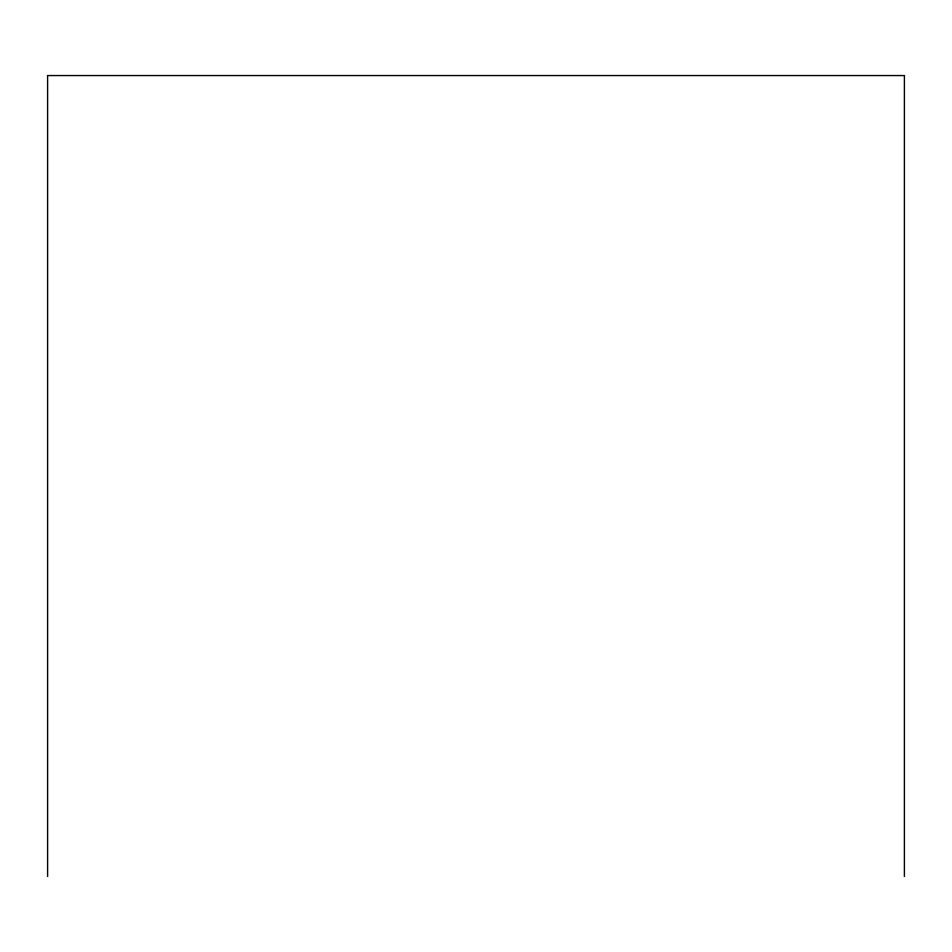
<?xml version="1.0" encoding="UTF-8"?>
<svg xmlns="http://www.w3.org/2000/svg" width="952" height="952" viewBox="0 0 952 952"><rect width="100%" height="100%" fill="white"/><g stroke="black" fill="none" stroke-linecap="round" stroke-linejoin="round"><path stroke-width="1.43" d="M904.4 876.447L904.4 75.553L47.6 75.553L47.6 876.447"/></g></svg>
